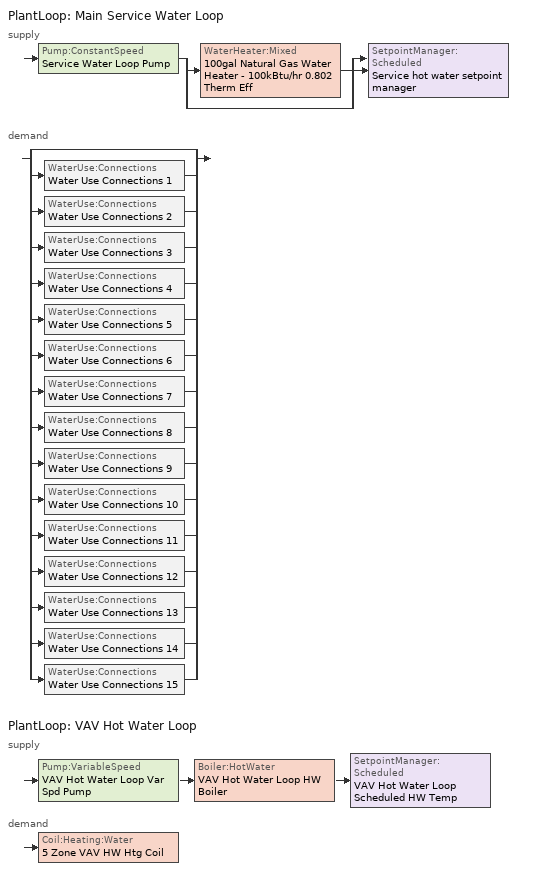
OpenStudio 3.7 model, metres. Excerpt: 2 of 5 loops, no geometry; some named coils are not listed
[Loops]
PlantLoop 'Main Service Water Loop'
 supply: Pump:ConstantSpeed 'Service Water Loop Pump' > split
  | WaterHeater:Mixed '100gal Natural Gas Water Heater - 100kBtu/hr 0.802 Therm Eff'
  | bypass
  join > SetpointManager:Scheduled 'Service hot water setpoint manager'
 demand: split
  | bypass
  | WaterUse:Connections 'Water Use Connections 1'
  | WaterUse:Connections 'Water Use Connections 2'
  | WaterUse:Connections 'Water Use Connections 3'
  | WaterUse:Connections 'Water Use Connections 4'
  | WaterUse:Connections 'Water Use Connections 5'
  | WaterUse:Connections 'Water Use Connections 6'
  | WaterUse:Connections 'Water Use Connections 7'
  | WaterUse:Connections 'Water Use Connections 8'
  | WaterUse:Connections 'Water Use Connections 9'
  | WaterUse:Connections 'Water Use Connections 10'
  | WaterUse:Connections 'Water Use Connections 11'
  | WaterUse:Connections 'Water Use Connections 12'
  | WaterUse:Connections 'Water Use Connections 13'
  | WaterUse:Connections 'Water Use Connections 14'
  | WaterUse:Connections 'Water Use Connections 15'
PlantLoop 'VAV Hot Water Loop'
 supply: Pump:VariableSpeed 'VAV Hot Water Loop Var Spd Pump' > Boiler:HotWater 'VAV Hot Water Loop HW Boiler' > SetpointManager:Scheduled 'VAV Hot Water Loop Scheduled HW Temp'
 demand: Coil:Heating:Water '5 Zone VAV HW Htg Coil'
[Sizing:Zone]
Core_bottom ZN: Zone Cooling Design Supply Air Temperature Input Method=SupplyAirTemperature; Zone Cooling Design Supply Air Temperature {C}=12.7778; Zone Cooling Design Supply Air Temperature Difference {deltaC}=11.11; Zone Heating Design Supply Air Temperature Input Method=SupplyAirTemperature; Zone Heating Design Supply Air Temperature {C}=50; Zone Heating Design Supply Air Temperature Difference {deltaC}=11.11; Zone Cooling Design Supply Air Humidity Ratio {kg-H2O/kg-air}=0.0085; Zone Heating Design Supply Air Humidity Ratio {kg-H2O/kg-air}=0.008; Cooling Design Air Flow Method=DesignDay; Heating Design Air Flow Method=DesignDay; Account for Dedicated Outdoor Air System=No; Dedicated Outdoor Air System Control Strategy=NeutralSupplyAir; Dedicated Outdoor Air Low Setpoint Temperature for Design {C}=autosize; Dedicated Outdoor Air High Setpoint Temperature for Design {C}=autosize; Zone Load Sizing Method=Sensible Load Only No Latent Load; Zone Latent Cooling Design Supply Air Humidity Ratio Input Method=HumidityRatioDifference; Zone Cooling Design Supply Air Humidity Ratio Difference {kgWater/kgDryAir}=0.005; Zone Latent Heating Design Supply Air Humidity Ratio Input Method=HumidityRatioDifference; Zone Humidification Design Supply Air Humidity Ratio Difference {kgWater/kgDryAir}=0.005
[PlantLoop] Glycol Concentration=0; Plant Loop Volume {m3}=Autocalculate; Load Distribution Scheme=Optimal
Name | Maximum Loop Temperature {C} | Minimum Loop Temperature {C} | Fluid Type
Main Service Water Loop | 60 | 10
VAV Hot Water Loop |  |  | Water
[Sizing:Plant] Loop Type=Heating; Sizing Option=NonCoincident; Zone Timesteps in Averaging Window=1; Coincident Sizing Factor Mode=None
Name | Design Loop Exit Temperature {C} | Loop Design Temperature Difference {deltaC}
Main Service Water Loop | 60 | 5
VAV Hot Water Loop | 82 | 11
[SetpointManager:Scheduled] Control Variable=Temperature
Name | Schedule | Setpoint Node or NodeList
Service hot water setpoint manager | Service Water Loop Temp - 140F | Main Service Water Loop Supply Outlet Node
VAV Hot Water Loop Scheduled HW Temp | Hot Water Temperature | VAV Hot Water Loop Supply Outlet Node
[Pump:ConstantSpeed]
Service Water Loop Pump: Rated Flow Rate {m3/s}=autosize; Rated Pump Head {Pa}=29891; Rated Power Consumption {W}=autosize; Motor Efficiency=0.7; Fraction of Motor Inefficiencies to Fluid Stream=0; Pump Control Type=Intermittent; Design Power Sizing Method=PowerPerFlowPerPressure; Design Electric Power per Unit Flow Rate {W/(m3/s)}=348701.1; Design Shaft Power per Unit Flow Rate per Unit Head {W-s/m3-Pa}=1.28205
[WaterHeater:Mixed]
100gal Natural Gas Water Heater - 100kBtu/hr 0.802 Therm Eff: Tank Volume {m3}=0.378541; Setpoint Temperature Schedule=Service Water Loop Temp - 140F; Deadband Temperature Difference {deltaC}=2; Maximum Temperature Limit {C}=82.2222; Heater Control Type=Cycle; Heater Maximum Capacity {W}=29307.1; Heater Fuel Type=NaturalGas; Heater Thermal Efficiency=0.802329; Off Cycle Parasitic Fuel Consumption Rate {W}=1276.95; Off Cycle Parasitic Fuel Type=NaturalGas; Off Cycle Parasitic Heat Fraction to Tank=0.8; On Cycle Parasitic Fuel Consumption Rate {W}=1276.95; On Cycle Parasitic Fuel Type=NaturalGas; On Cycle Parasitic Heat Fraction to Tank=0; Ambient Temperature Indicator=ThermalZone; Ambient Temperature Thermal Zone=Core_bottom ZN; Off Cycle Loss Coefficient to Ambient Temperature {W/K}=7.56156; On Cycle Loss Coefficient to Ambient Temperature {W/K}=7.56156; Use Side Effectiveness=1; Source Side Effectiveness=1; Use Side Design Flow Rate {m3/s}=autosize; Source Side Design Flow Rate {m3/s}=autosize; Indirect Water Heating Recovery Time {hr}=1.5; Source Side Flow Control Mode=IndirectHeatPrimarySetpoint
[WaterHeater:Sizing]
100gal Natural Gas Water Heater - 100kBtu/hr 0.802 Therm Eff: Design Mode=PeakDraw; Time Storage Can Meet Peak Draw {hr}=0.538503; Time for Tank Recovery {hr}=0; Nominal Tank Volume for Autosizing Plant Connections {m3}=1
[WaterUse:Connections]
Name | Water Use Equipment Name 1
Water Use Connections 1 | Core_bottom Service Water Use 0.17gal/min
Water Use Connections 2 | Core_mid Service Water Use 0.17gal/min
Water Use Connections 3 | Core_top Service Water Use 0.17gal/min
Water Use Connections 4 | Perimeter_bot_zn_1 Service Water Use 0.04gal/min
Water Use Connections 5 | Perimeter_bot_zn_2 Service Water Use 0.02gal/min
Water Use Connections 6 | Perimeter_bot_zn_3 Service Water Use 0.04gal/min
Water Use Connections 7 | Perimeter_bot_zn_4 Service Water Use 0.02gal/min
Water Use Connections 8 | Perimeter_mid_zn_1 Service Water Use 0.04gal/min
Water Use Connections 9 | Perimeter_mid_zn_2 Service Water Use 0.02gal/min
Water Use Connections 10 | Perimeter_mid_zn_3 Service Water Use 0.04gal/min
Water Use Connections 11 | Perimeter_mid_zn_4 Service Water Use 0.02gal/min
Water Use Connections 12 | Perimeter_top_zn_1 Service Water Use 0.04gal/min
Water Use Connections 13 | Perimeter_top_zn_2 Service Water Use 0.02gal/min
Water Use Connections 14 | Perimeter_top_zn_3 Service Water Use 0.04gal/min
Water Use Connections 15 | Perimeter_top_zn_4 Service Water Use 0.02gal/min
[WaterUse:Equipment:Definition] Target Temperature Schedule=Mixed Water At Faucet Temp - 110F; Sensible Fraction Schedule=Fraction Sensible - 0.2; Latent Fraction Schedule=Fraction Latent - 0.05
Name | Peak Flow Rate {m3/s}
Core_bottom Service Water Use Def 0.17gal/min; Core_mid Service Water Use Def 0.17gal/min; Core_top Service Water Use Def 0.17gal/min | 1.05864e-05
Perimeter_bot_zn_1 Service Water Use Def 0.04gal/min; Perimeter_bot_zn_3 Service Water Use Def 0.04gal/min; Perimeter_mid_zn_1 Service Water Use Def 0.04gal/min; Perimeter_mid_zn_3 Service Water Use Def 0.04gal/min; Perimeter_top_zn_1 Service Water Use Def 0.04gal/min; Perimeter_top_zn_3 Service Water Use Def 0.04gal/min | 2.23171e-06
Perimeter_bot_zn_2 Service Water Use Def 0.02gal/min; Perimeter_mid_zn_2 Service Water Use Def 0.02gal/min; Perimeter_top_zn_2 Service Water Use Def 0.02gal/min | 1.41286e-06
Perimeter_bot_zn_4 Service Water Use Def 0.02gal/min; Perimeter_mid_zn_4 Service Water Use Def 0.02gal/min; Perimeter_top_zn_4 Service Water Use Def 0.02gal/min | 1.41277e-06
[WaterUse:Equipment] Flow Rate Fraction Schedule=OfficeMedium BLDG_SWH_SCH
Name | Water Use Equipment Definition
Core_bottom Service Water Use 0.17gal/min | Core_bottom Service Water Use Def 0.17gal/min
Core_mid Service Water Use 0.17gal/min | Core_mid Service Water Use Def 0.17gal/min
Core_top Service Water Use 0.17gal/min | Core_top Service Water Use Def 0.17gal/min
Perimeter_bot_zn_1 Service Water Use 0.04gal/min | Perimeter_bot_zn_1 Service Water Use Def 0.04gal/min
Perimeter_bot_zn_2 Service Water Use 0.02gal/min | Perimeter_bot_zn_2 Service Water Use Def 0.02gal/min
Perimeter_bot_zn_3 Service Water Use 0.04gal/min | Perimeter_bot_zn_3 Service Water Use Def 0.04gal/min
Perimeter_bot_zn_4 Service Water Use 0.02gal/min | Perimeter_bot_zn_4 Service Water Use Def 0.02gal/min
Perimeter_mid_zn_1 Service Water Use 0.04gal/min | Perimeter_mid_zn_1 Service Water Use Def 0.04gal/min
Perimeter_mid_zn_2 Service Water Use 0.02gal/min | Perimeter_mid_zn_2 Service Water Use Def 0.02gal/min
Perimeter_mid_zn_3 Service Water Use 0.04gal/min | Perimeter_mid_zn_3 Service Water Use Def 0.04gal/min
Perimeter_mid_zn_4 Service Water Use 0.02gal/min | Perimeter_mid_zn_4 Service Water Use Def 0.02gal/min
Perimeter_top_zn_1 Service Water Use 0.04gal/min | Perimeter_top_zn_1 Service Water Use Def 0.04gal/min
Perimeter_top_zn_2 Service Water Use 0.02gal/min | Perimeter_top_zn_2 Service Water Use Def 0.02gal/min
Perimeter_top_zn_3 Service Water Use 0.04gal/min | Perimeter_top_zn_3 Service Water Use Def 0.04gal/min
Perimeter_top_zn_4 Service Water Use 0.02gal/min | Perimeter_top_zn_4 Service Water Use Def 0.02gal/min
[EnergyManagementSystem:ProgramCallingManager]
SYS5ZonePVAVOptimumStartCallingManager0: BeginTimestepBeforePredictor; SYS5ZonePVAVOptimumStartProg0
SYS5ZonePVAV2OptimumStartCallingManager0: BeginTimestepBeforePredictor; SYS5ZonePVAV2OptimumStartProg0
[Boiler:HotWater]
VAV Hot Water Loop HW Boiler: Efficiency Curve Temperature Evaluation Variable=LeavingBoiler; Normalized Boiler Efficiency Curve=Boiler Efficiency; Water Outlet Upper Temperature Limit {C}=99; Boiler Flow Mode=NotModulated; On Cycle Parasitic Electric Load {W}=0; Off Cycle Parasitic Fuel Load {W}=0; Sizing Factor=1
[Pump:VariableSpeed]
VAV Hot Water Loop Var Spd Pump: Skin Loss Radiative Fraction=0.5; Design Power Sizing Method=PowerPerFlowPerPressure; Design Electric Power per Unit Flow Rate {W/(m3/s)}=348701.1; Design Shaft Power per Unit Flow Rate per Unit Head {W-s/m3-Pa}=1.28205; Design Minimum Flow Rate Fraction=0
[Schedule:Ruleset]
Name | Default Day Schedule | Summer Design Day Schedule | Winter Design Day Schedule
Service Water Loop Temp - 140F | Service Water Loop Temp - 140F Default
Fraction Sensible - 0.2 | Fraction Sensible - 0.2 Default
Fraction Latent - 0.05 | Fraction Latent - 0.05 Default
Mixed Water At Faucet Temp - 110F | Mixed Water At Faucet Temp - 110F Default
OfficeMedium BLDG_SWH_SCH | OfficeMedium BLDG_SWH_SCH Default | OfficeMedium BLDG_SWH_SCH Summer Design Day | OfficeMedium BLDG_SWH_SCH Winter Design Day
Hot Water Temperature | Hot Water Temperature Default | Hot Water Temperature Summer Design Day | Hot Water Temperature Winter Design Day
[Schedule:Day]
Service Water Loop Temp - 140F Default: 24, 0, 60
Fraction Sensible - 0.2 Default: 24, 0, 0.2
Fraction Latent - 0.05 Default: 24, 0, 0.05
Mixed Water At Faucet Temp - 110F Default: 24, 0, 43.3
OfficeMedium BLDG_SWH_SCH Default: 6, 0, 0, 11, 0, 0.04, 13, 0, 0.06, 14, 0, 0.09, 15, 0, 0.06, 18, 0, 0.04, 24, 0, 0
OfficeMedium BLDG_SWH_SCH Summer Design Day; OfficeMedium BLDG_SWH_SCH SmrDsn|Wkdy Day: 6, 0, 0, 7, 0, 0.07, 8, 0, 0.19, 9, 0, 0.35, 10, 0, 0.38, 11, 0, 0.39, 12, 0, 0.47, 13, 0, 0.57, 14, 0, 0.54, 15, 0, 0.34, 16, 0, 0.33, 17, 0, 0.44, 18, 0, 0.26, 19, 0, 0.21, 20, 0, 0.15, 21, 0, 0.17, 22, 0, 0.08, 24, 0, 0.05
OfficeMedium BLDG_SWH_SCH Winter Design Day; OfficeMedium BLDG_SWH_SCH WntrDsn|Sat Day: 6, 0, 0, 7, 0, 0.07, 8, 0, 0.11, 9, 0, 0.15, 10, 0, 0.21, 11, 0, 0.19, 12, 0, 0.23, 13, 0, 0.2, 14, 0, 0.19, 15, 0, 0.15, 16, 0, 0.13, 17, 0, 0.14, 19, 0, 0.07, 24, 0, 0
Hot Water Temperature Default; Hot Water Temperature Summer Design Day; Hot Water Temperature Winter Design Day: 24, 0, 67
[Schedule:Rule] Schedule Ruleset=OfficeMedium BLDG_SWH_SCH; Date Specification Type=DateRange; Start Month=1; Start Day=1; End Month=12; End Day=31
Name | Rule Order | Day Schedule | Apply Monday | Apply Tuesday | Apply Wednesday | Apply Thursday | Apply Friday | Apply Saturday
Schedule Rule 26 | 1 | OfficeMedium BLDG_SWH_SCH SmrDsn|Wkdy Day | Yes | Yes | Yes | Yes | Yes
Schedule Rule 27 | 0 | OfficeMedium BLDG_SWH_SCH WntrDsn|Sat Day |  |  |  |  |  | Yes
[Curve:Biquadratic]
Boiler Efficiency: Coefficient1 Constant=1; Coefficient2 x=0; Coefficient3 x**2=0; Coefficient4 y=0; Coefficient5 y**2=0; Coefficient6 x*y=0; Minimum Value of x=0; Maximum Value of x=1; Minimum Value of y=0; Maximum Value of y=1
